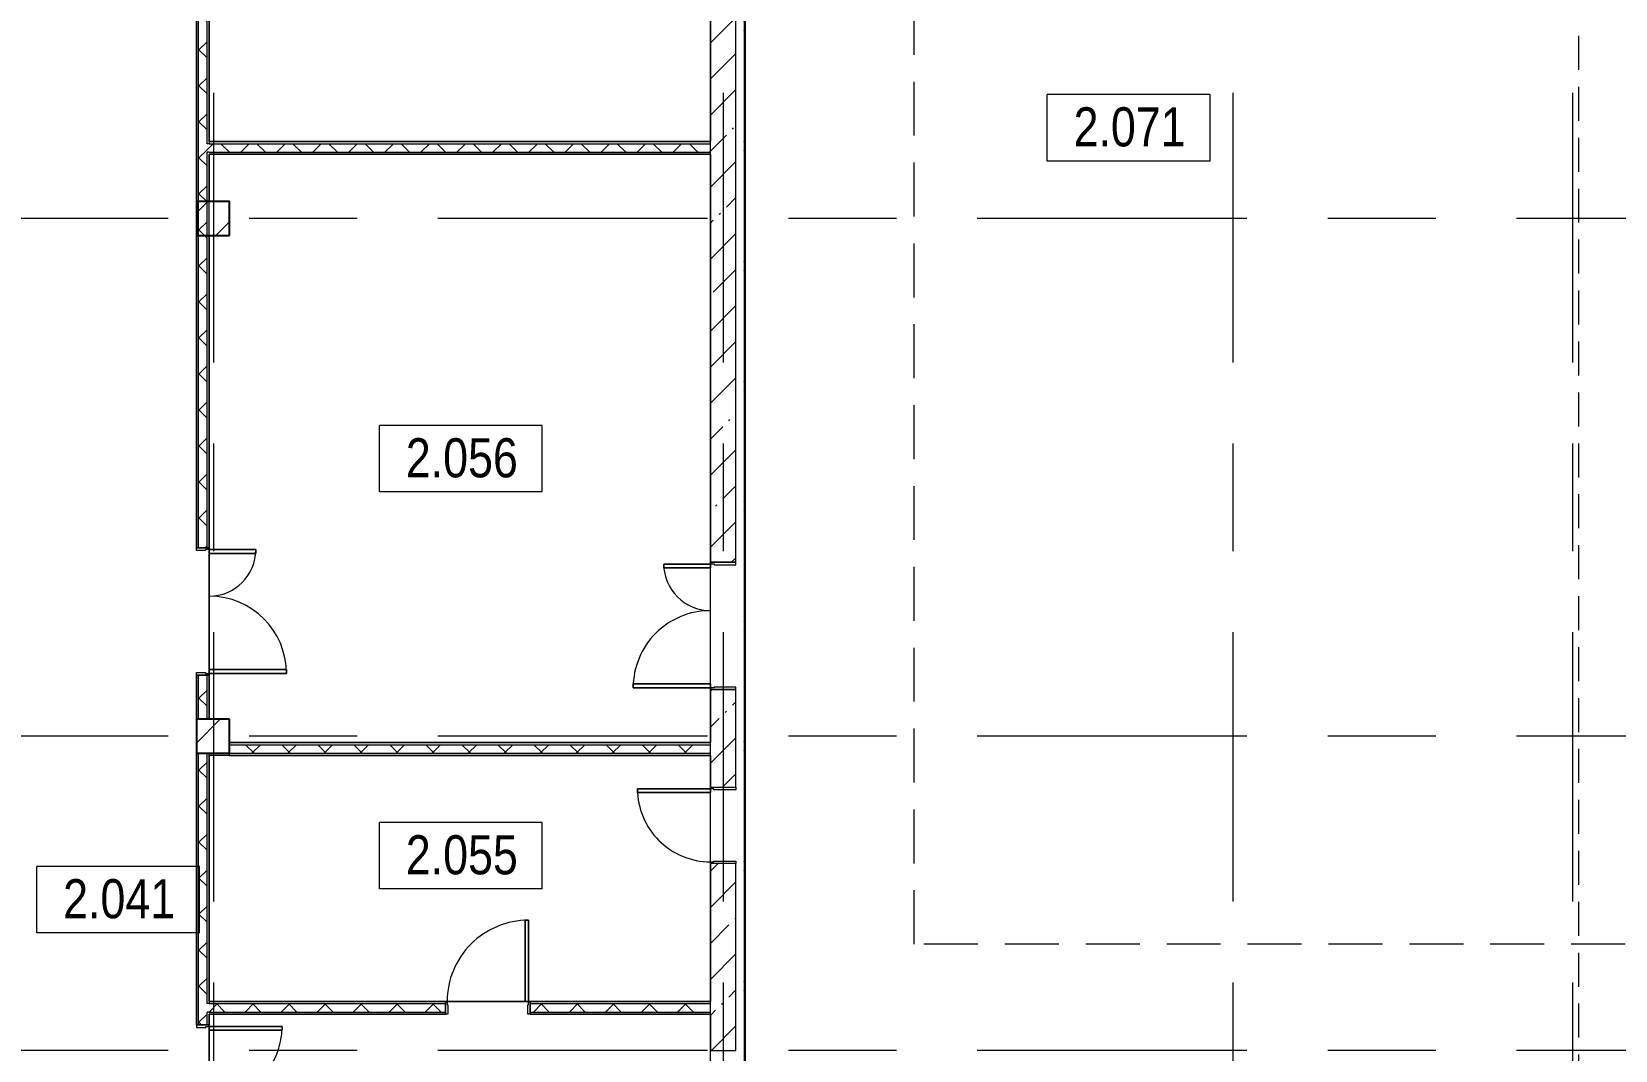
# Model space of a CAD drawing. Header units: millimetres. Extents: x 48966 to 155647, y -43515 to 30475.
# Drawn here: x 63791 to 82436, y -13483 to -1483 of the extents above; entities that cross this region are included whole.
import ezdxf

# ---------------------------------------------------------------- set-up
doc = ezdxf.new("R2010")
doc.units = ezdxf.units.MM
for name, pattern in [('Dashed2', [952.5, 635, -317.5]), ('IMPORT-01 Штриховая _2 мм_', [600, 400, -200]), ('Осевые', [6350, 1270, -952.5, 3175, -952.5])]:
    doc.linetypes.add(name, pattern=pattern)
for name, color, linetype, lineweight in [('_Разделитель помещений_', 7, 'IMPORT-01 Штриховая _2 мм_', 9), ('Двери', 7, 'Continuous', 9), ('Каркас_Импост', 7, 'Continuous', 9), ('Колонны', 7, 'Continuous', 9), ('Колонны-1', 7, 'Continuous', 25), ('Марки помещений', 7, 'Continuous', 9), ('Общие ребра', 7, 'Continuous', 9), ('Оси-2', 7, 'Осевые', 9), ('Панель', 7, 'Continuous', 9), ('Перекрытия', 7, 'Continuous', 9), ('Стены-1', 7, 'Continuous', 18), ('Штриховка разреза-2', 7, 'Continuous', 9)]:
    doc.layers.add(name, color=color, linetype=linetype, lineweight=lineweight)
doc.layers.add('Перекрытия-1', color=253, linetype='Dashed2', lineweight=9, true_color=0x828282)
doc.styles.add('Arial Narrow_1', font='Arial Narrow.ttf', dxfattribs={"height": 460})
pattern_1 = [(45, (0, 0), (-212.132, 212.132), []), (135, (0, 0), (-212.132, -212.132), [])]

# ---------------------------------------------------------------- blocks, each defined once
blk = doc.blocks.new('Дверь - Однопольная - ДВ11_21х9-6240635-План 2-го этажа на отм_ 0_000')
at = {"layer": 'Двери'}
for p, q in [((-389, 933), (-429, 933)), ((-429, 933), (-429, 75)), ((-389, 75), (-389, 933)), ((-429, 75), (-389, 75))]:
    blk.add_line(p, q, dxfattribs=at)
blk.add_arc((-429, 75), 858, 360, 90, dxfattribs=at)
at = {"layer": 'Каркас_Импост'}
for p, q in [((-430, 75), (-450, 75)), ((-450, 75), (-450, -75)), ((-430, 35), (-430, 75)), ((-420, 35), (-430, 35)), ((-420, -75), (-420, 35)), ((430, 35), (420, 35)), ((420, 35), (420, -75)), ((450, 75), (430, 75)), ((430, 75), (430, 35)), ((450, -75), (450, 75)), ((-450, -75), (-420, -75)), ((420, -75), (450, -75))]:
    blk.add_line(p, q, dxfattribs=at)
at = {"layer": 'Панель'}
for p, q in [((-429, 933), (-389, 933)), ((-429, 75), (-429, 933)), ((-389, 933), (-389, 75)), ((-389, 75), (-429, 75))]:
    blk.add_line(p, q, dxfattribs=at)
blk = doc.blocks.new('Дверь - Однопольная - ДВ4__21х10-6240684-План 2-го этажа на отм_ 0_000')
at = {"layer": 'Двери'}
for p, q in [((-479, -75), (-439, -75)), ((-479, -1033), (-479, -75)), ((-439, -75), (-439, -1033)), ((-439, -1033), (-479, -1033))]:
    blk.add_line(p, q, dxfattribs=at)
blk.add_arc((-479, -75), 958, 270, 0, dxfattribs=at)
at = {"layer": 'Каркас_Импост'}
for p, q in [((-500, 75), (-470, 75)), ((-500, -75), (-500, 75)), ((-470, 75), (-470, -35)), ((470, 75), (500, 75)), ((470, -35), (470, 75)), ((500, 75), (500, -75)), ((-480, -75), (-500, -75)), ((-480, -35), (-480, -75)), ((-470, -35), (-480, -35)), ((480, -35), (470, -35)), ((480, -75), (480, -35)), ((500, -75), (480, -75))]:
    blk.add_line(p, q, dxfattribs=at)
at = {"layer": 'Панель'}
for p, q in [((-439, -75), (-479, -75)), ((-479, -75), (-479, -1033)), ((-439, -1033), (-439, -75)), ((-479, -1033), (-439, -1033))]:
    blk.add_line(p, q, dxfattribs=at)
blk = doc.blocks.new('Дверь - Полуторная_001 - ДВ3__21-15-6256119-План 2-го этажа на отм_ 0_000')
at = {"layer": 'Двери'}
for p, q in [((-729, -75), (-684, -75)), ((-729, -984), (-729, -75)), ((-684, -75), (-684, -984)), ((729, -75), (684, -75)), ((684, -75), (684, -624)), ((729, -624), (729, -75)), ((684, -624), (729, -624)), ((-684, -984), (-729, -984))]:
    blk.add_line(p, q, dxfattribs=at)
for centre, radius, start, end in [((-729, -75), 909, 270, 0), ((729, -75), 549, 180, 270)]:
    blk.add_arc(centre, radius, start, end, dxfattribs=at)
at = {"layer": 'Каркас_Импост'}
for p, q in [((-750, 75), (-720, 75)), ((-750, -75), (-750, 75)), ((-720, 75), (-720, -30)), ((720, 75), (750, 75)), ((720, -30), (720, 75)), ((750, 75), (750, -75)), ((-730, -75), (-750, -75)), ((-730, -30), (-730, -75)), ((-720, -30), (-730, -30)), ((730, -30), (720, -30)), ((730, -75), (730, -30)), ((750, -75), (730, -75))]:
    blk.add_line(p, q, dxfattribs=at)
at = {"layer": 'Панель'}
for p, q in [((-684, -75), (-729, -75)), ((-729, -75), (-729, -984)), ((-684, -984), (-684, -75)), ((684, -75), (729, -75)), ((684, -624), (684, -75)), ((729, -75), (729, -624)), ((729, -624), (684, -624)), ((-729, -984), (-684, -984))]:
    blk.add_line(p, q, dxfattribs=at)
blk = doc.blocks.new('Дверь - Полуторная_001 - ДВ3_21-15-6256117-План 2-го этажа на отм_ 0_000')
at = {"layer": 'Двери'}
for p, q in [((-684, 1059), (-729, 1059)), ((-729, 1059), (-729, 150)), ((-684, 150), (-684, 1059)), ((684, 150), (684, 699)), ((684, 699), (729, 699)), ((729, 699), (729, 150)), ((-729, 150), (-684, 150)), ((729, 150), (684, 150))]:
    blk.add_line(p, q, dxfattribs=at)
for centre, radius, start, end in [((-729, 150), 909, 360, 90), ((729, 150), 549, 90, 180)]:
    blk.add_arc(centre, radius, start, end, dxfattribs=at)
at = {"layer": 'Каркас_Импост'}
for p, q in [((-730, 150), (-750, 150)), ((-750, 150), (-750, -150)), ((-730, 105), (-730, 150)), ((-720, 105), (-730, 105)), ((-720, -150), (-720, 105)), ((730, 105), (720, 105)), ((720, 105), (720, -150)), ((750, 150), (730, 150)), ((730, 150), (730, 105)), ((750, -150), (750, 150)), ((-750, -150), (-720, -150)), ((720, -150), (750, -150))]:
    blk.add_line(p, q, dxfattribs=at)
at = {"layer": 'Панель'}
for p, q in [((-729, 1059), (-684, 1059)), ((-729, 150), (-729, 1059)), ((-684, 1059), (-684, 150)), ((684, 699), (684, 150)), ((729, 699), (684, 699)), ((729, 150), (729, 699)), ((-684, 150), (-729, 150)), ((684, 150), (729, 150))]:
    blk.add_line(p, q, dxfattribs=at)
blk = doc.blocks.new('Колонна 46 - Колонна 40-55-754740-План 2-го этажа на отм_ 0_000')
at = {"layer": 'Колонны'}
h = blk.add_hatch(dxfattribs=at)
h.set_pattern_fill('FP_9', color=256, style=0, pattern_type=2)
h.set_pattern_definition([(45, (-1647.4, -12539.5), (-493.914, 493.914), []), (45, (-1153.5, -12539.5), (-493.914, 493.914), [873.125, -174.625, 6.706, -167.919])])
h.paths.add_polyline_path([(64084, -22522), (64471, -22522), (64471, -22122), (64084, -22122)], flags=0)
at = {"layer": 'Колонны-1'}
for p, q in [((64471, -22122), (64084, -22122)), ((64084, -22122), (64084, -22522)), ((64471, -22522), (64471, -22122)), ((64084, -22522), (64471, -22522))]:
    blk.add_line(p, q, dxfattribs=at)
blk = doc.blocks.new('Колонна 48 - Колонна 40-55-754875-План 2-го этажа на отм_ 0_000')
at = {"layer": 'Колонны'}
h = blk.add_hatch(dxfattribs=at)
h.set_pattern_fill('FP_11', color=256, style=0, pattern_type=2)
h.set_pattern_definition([(45, (-1647.4, -18639.5), (-493.914, 493.914), []), (45, (-1153.5, -18639.5), (-493.914, 493.914), [873.125, -174.625, 6.706, -167.919])])
h.paths.add_polyline_path([(64084, -22522), (64471, -22522), (64471, -22122), (64084, -22122)], flags=0)
at = {"layer": 'Колонны-1'}
for p, q in [((64471, -22122), (64084, -22122)), ((64084, -22122), (64084, -22522)), ((64471, -22522), (64471, -22122)), ((64084, -22522), (64471, -22522))]:
    blk.add_line(p, q, dxfattribs=at)
blk = doc.blocks.new('Дверь - Однопольная - ДВ2__21х9-6240682-План 2-го этажа на отм_ 0_000')
at = {"layer": 'Двери'}
for p, q in [((-429, -150), (-389, -150)), ((-429, -1008), (-429, -150)), ((-389, -150), (-389, -1008)), ((-389, -1008), (-429, -1008))]:
    blk.add_line(p, q, dxfattribs=at)
blk.add_arc((-429, -150), 858, 270, 0, dxfattribs=at)
at = {"layer": 'Каркас_Импост'}
for p, q in [((-450, 150), (-420, 150)), ((-450, -150), (-450, 150)), ((-420, 150), (-420, -110)), ((420, 150), (450, 150)), ((420, -110), (420, 150)), ((450, 150), (450, -150)), ((-430, -150), (-450, -150)), ((-430, -110), (-430, -150)), ((-420, -110), (-430, -110)), ((430, -110), (420, -110)), ((430, -150), (430, -110)), ((450, -150), (430, -150))]:
    blk.add_line(p, q, dxfattribs=at)
at = {"layer": 'Панель'}
for p, q in [((-389, -150), (-429, -150)), ((-429, -150), (-429, -1008)), ((-389, -1008), (-389, -150)), ((-429, -1008), (-389, -1008))]:
    blk.add_line(p, q, dxfattribs=at)
blk = doc.blocks.new('Марка помещения_Р - Марка помещения-4575829-План 2-го этажа на отм_ 0_000')
at = {"layer": 'Марки помещений'}
for p, q in [((-4.79375, -1.95625), (-4.79375, 1.95625)), ((4.79375, 1.95625), (-4.79375, 1.95625)), ((4.79375, -1.95625), (4.79375, 1.95625)), ((4.79375, -1.95625), (-4.79375, -1.95625))]:
    blk.add_line(p, q, dxfattribs=at)

msp = doc.modelspace()

# ---------------------------------------------------------------- hatches: boundary and pattern name
at = {"layer": 'Штриховка разреза-2'}
h = msp.add_hatch(dxfattribs=at)
h.set_pattern_fill('FP_1', color=256, style=0, pattern_type=2)
h.set_pattern_definition([(45, (0, 0), (-424.264, 424.264), [600, -100, 20, -100]), (45, (0, 424), (-424.264, 424.264), [])])
h.paths.add_polyline_path([(72081.6, -20232.9), (72081.6, -14382.9), (71781.6, -14382.9), (71781.6, -20232.9)], flags=0)
h.paths.add_polyline_path([(71781.6, -13482.9), (72081.6, -13482.9), (72081.6, -11282.9), (71781.6, -11282.9), (71781.6, -13057.9)], flags=0)
h.paths.add_polyline_path([(72081.6, -10382.9), (72081.6, -9232.9), (71781.6, -9232.9), (71781.6, -10382.9)], flags=0)
h.paths.add_polyline_path([(71781.6, -7732.9), (72081.6, -7732.9), (72081.6, -1112.9), (71781.6, -1112.9), (71781.6, -3195.5)], flags=0)
h.paths.add_polyline_path([(72081.6, 387.1), (72081.6, 3367.1), (71781.6, 3367.1), (71781.6, 387.1)], flags=0)
h.paths.add_polyline_path([(72081.6, 4267.1), (72081.6, 4767.1), (71781.6, 4767.1), (71781.6, 4267.1)], flags=0)
h.paths.add_polyline_path([(72081.6, 5667.1), (72081.6, 8367.1), (71781.6, 8367.1), (71781.6, 5667.1)], flags=0)
h = msp.add_hatch(dxfattribs=at)
h.set_pattern_fill('FP_33', color=256, style=0, pattern_type=2)
h.set_pattern_definition([(45, (0, 0), (-707.107, 707.107), []), (135, (0, 0), (-707.107, -707.107), [])])
h.paths.add_polyline_path([(72181.6, -15732.9), (72181.6, 8367.1), (72176.1, 8367.1), (72176.1, -15732.9)], flags=0)
h = msp.add_hatch(dxfattribs=at)
h.set_pattern_fill('FP_3', color=256, style=0, pattern_type=2)
h.set_pattern_definition(pattern_1)
h.paths.add_polyline_path([(65856.6, -9582.9), (65856.6, -9062.9), (65756.6, -9062.9), (65756.6, -9582.9)], flags=0)
h.paths.add_polyline_path([(65856.6, -7562.9), (65856.6, 7427.1), (65756.6, 7427.1), (65756.6, -7562.9)], flags=0)
h = msp.add_hatch(dxfattribs=at)
h.set_pattern_fill('FP_3', color=256, style=0, pattern_type=2)
h.set_pattern_definition(pattern_1)
h.paths.add_polyline_path([(65881.6, -2902.9), (71781.6, -2902.9), (71781.6, -2802.9), (65856.6, -2802.9), (65856.6, -2902.9)], flags=0)
h = msp.add_hatch(dxfattribs=at)
h.set_pattern_fill('FP_3', color=256, style=0, pattern_type=2)
h.set_pattern_definition(pattern_1)
h.paths.add_polyline_path([(65756.6, -14257.9), (65856.6, -14257.9), (65856.6, -14082.9), (65756.6, -14082.9), (65756.6, -14232.9)], flags=0)
h.paths.add_polyline_path([(65756.6, -13182.9), (65856.6, -13182.9), (65856.6, -9982.9), (65756.6, -9982.9), (65756.6, -12467)], flags=0)
h = msp.add_hatch(dxfattribs=at)
h.set_pattern_fill('FP_3', color=256, style=0, pattern_type=2)
h.set_pattern_definition(pattern_1)
h.paths.add_polyline_path([(66118.3, -9982.9), (71781.6, -9982.9), (71781.6, -9882.9), (66118.3, -9882.9)], flags=0)
h = msp.add_hatch(dxfattribs=at)
h.set_pattern_fill('FP_3', color=256, style=0, pattern_type=2)
h.set_pattern_definition(pattern_1)
h.paths.add_polyline_path([(69661.6, -13032.9), (71781.6, -13032.9), (71781.6, -12932.9), (69661.6, -12932.9)], flags=0)
h.paths.add_polyline_path([(65856.6, -13032.9), (68661.6, -13032.9), (68661.6, -12932.9), (65856.6, -12932.9)], flags=0)

# ---------------------------------------------------------------- linework, layer by layer
at = {"layer": '_Разделитель помещений_'}
msp.add_line((82006.6, -15732.9), (82006.6, 8367.1), dxfattribs=at)
at = {"layer": 'Общие ребра'}
for p, q in [((72181.6, -15732.9), (72181.6, 8367.1)), ((72194.1, -15732.9), (72194.1, 8367.1)), ((65731.6, 5040.1), (65731.6, -7562.9)), ((65756.6, -7562.9), (65756.6, 5067.1)), ((65856.6, -2802.9), (65856.6, 957.1)), ((71781.6, -1112.9), (71781.6, -2775.9)), ((72081.6, -7732.9), (72081.6, -1112.9)), ((65881.6, -2777.9), (65881.6, -2802.9)), ((71781.6, -2802.9), (71781.6, -2777.9)), ((65881.6, -2802.9), (65856.6, -2802.9)), ((65856.6, -7562.9), (65856.6, -2902.9)), ((65881.6, -2902.9), (65856.6, -2902.9)), ((65881.6, -2802.9), (71781.6, -2802.9)), ((65881.6, -2902.9), (71781.6, -2902.9)), ((71781.6, -2902.9), (71781.6, -2802.9)), ((71781.6, -2927.9), (71781.6, -2902.9)), ((71781.6, -2927.9), (71781.6, -7732.9)), ((65881.6, -7562.9), (65881.6, -3884.9)), ((65731.6, -9062.9), (65731.6, -9582.9)), ((65756.6, -9582.9), (65756.6, -9062.9)), ((65856.6, -9582.9), (65856.6, -9062.9)), ((65881.6, -9582.9), (65881.6, -9062.9)), ((71781.6, -9232.9), (71781.6, -9855.9)), ((72081.6, -10382.9), (72081.6, -9232.9)), ((71781.6, -9882.9), (71781.6, -9857.9)), ((65756.6, -13182.9), (65756.6, -9982.9)), ((65856.6, -12932.9), (65856.6, -9982.9)), ((66118.3, -9882.9), (71781.6, -9882.9)), ((66118.3, -9982.9), (66118.3, -9984.9)), ((66118.3, -9982.9), (71781.6, -9982.9)), ((71781.6, -9982.9), (71781.6, -9882.9)), ((71781.6, -10007.9), (71781.6, -9982.9)), ((71781.6, -10007.9), (71781.6, -10382.9)), ((71781.6, -11282.9), (71781.6, -12905.9)), ((72081.6, -13482.9), (72081.6, -11282.9)), ((65881.6, -12932.9), (65856.6, -12932.9)), ((65881.6, -13032.9), (65856.6, -13032.9)), ((65856.6, -13182.9), (65856.6, -13032.9)), ((65881.6, -12907.9), (65881.6, -12932.9)), ((65881.6, -12932.9), (68661.6, -12932.9)), ((65881.6, -13032.9), (68661.6, -13032.9)), ((68661.6, -12907.9), (65883.6, -12907.9)), ((71781.6, -12907.9), (69661.6, -12907.9)), ((69661.6, -12932.9), (71781.6, -12932.9)), ((69661.6, -13032.9), (71781.6, -13032.9)), ((71781.6, -12932.9), (71781.6, -12907.9)), ((71781.6, -13032.9), (71781.6, -12932.9)), ((71781.6, -13057.9), (71781.6, -13032.9)), ((65881.6, -13182.9), (65881.6, -13057.9)), ((65883.6, -13057.9), (68661.6, -13057.9)), ((69661.6, -13057.9), (71779.6, -13057.9)), ((71781.6, -13057.9), (71781.6, -13482.9))]:
    msp.add_line(p, q, dxfattribs=at)
at = {"layer": 'Оси-2'}
for p, q in [((65931.6, 25417.1), (65931.6, -41737.8)), ((71931.6, 25417.1), (71931.6, -41737.8)), ((77931.6, 25417.1), (77931.6, -41737.8)), ((81931.6, 25417.1), (81931.6, -41737.8)), ((150171.6, -3682.9), (50565.6, -3682.9)), ((150171.6, -9782.9), (50565.6, -9782.9)), ((150171.6, -13482.9), (50565.6, -13482.9))]:
    msp.add_line(p, q, dxfattribs=at)
at = {"layer": 'Перекрытия'}
for p, q in [((65731.6, -7562.9), (65731.6, 5042.1)), ((65881.6, 932.1), (65881.6, -2777.9)), ((71781.6, -2777.9), (71781.6, 932.1)), ((65881.6, -2777.9), (71781.6, -2777.9)), ((71781.6, -2927.9), (65881.6, -2927.9)), ((65881.6, -2927.9), (65881.6, -3482.9)), ((71781.6, -9857.9), (71781.6, -2927.9)), ((65881.6, -3482.9), (66118.3, -3482.9)), ((66118.3, -3482.9), (66118.3, -3882.9)), ((66118.3, -3882.9), (65881.6, -3882.9)), ((65881.6, -3882.9), (65881.6, -9582.9)), ((65881.6, -7562.9), (65731.6, -7562.9)), ((65881.6, -9062.9), (65881.6, -7562.9)), ((65731.6, -13182.9), (65731.6, -9062.9)), ((65731.6, -9062.9), (65881.6, -9062.9)), ((65881.6, -9582.9), (66118.3, -9582.9)), ((66118.3, -9582.9), (66118.3, -9857.9)), ((66118.3, -9857.9), (71781.6, -9857.9)), ((71781.6, -10007.9), (65881.6, -10007.9)), ((65881.6, -10007.9), (65881.6, -12907.9)), ((71781.6, -12907.9), (71781.6, -10007.9)), ((65881.6, -12907.9), (71781.6, -12907.9)), ((69661.6, -12907.9), (68661.6, -12907.9)), ((68661.6, -12907.9), (68661.6, -13057.9)), ((69661.6, -13057.9), (69661.6, -12907.9)), ((65881.6, -13182.9), (65731.6, -13182.9)), ((68661.6, -13057.9), (65881.6, -13057.9)), ((65881.6, -13057.9), (65881.6, -14232.9)), ((65881.6, -14082.9), (65881.6, -13182.9)), ((71781.6, -13057.9), (69661.6, -13057.9)), ((71781.6, -15707.9), (71781.6, -13057.9))]:
    msp.add_line(p, q, dxfattribs=at)
at = {"layer": 'Перекрытия-1'}
for p, q in [((74181.6, -12232.9), (74181.6, 4867.1)), ((93981.6, -12232.9), (74181.6, -12232.9))]:
    msp.add_line(p, q, dxfattribs=at)
at = {"layer": 'Стены-1'}
for p, q in [((72195.6, -15732.9), (72195.6, 8367.1)), ((65881.6, -2777.9), (65881.6, 932.1)), ((71781.6, -2777.9), (65881.6, -2777.9)), ((71781.6, -2775.9), (71781.6, -2777.9)), ((65881.6, -3884.9), (65881.6, -2927.9)), ((65881.6, -2927.9), (71781.6, -2927.9)), ((66120.3, -3480.9), (65883.6, -3480.9)), ((65883.6, -3482.9), (66118.3, -3482.9)), ((66120.3, -3482.9), (66120.3, -3480.9)), ((65731.6, -7562.9), (65881.6, -7562.9)), ((71781.6, -7732.9), (72081.6, -7732.9)), ((65881.6, -9062.9), (65731.6, -9062.9)), ((72081.6, -9232.9), (71781.6, -9232.9)), ((65731.6, -9582.9), (65881.6, -9582.9)), ((71781.6, -9857.9), (66118.3, -9857.9)), ((66118.3, -9857.9), (66118.3, -9982.9)), ((71781.6, -9855.9), (71781.6, -9857.9)), ((65731.6, -9982.9), (65731.6, -13182.9)), ((65881.6, -9982.9), (65731.6, -9982.9)), ((65881.6, -12907.9), (65881.6, -9982.9)), ((66118.3, -9984.9), (66118.3, -10007.9)), ((66118.3, -10007.9), (71781.6, -10007.9)), ((71781.6, -10382.9), (72081.6, -10382.9)), ((72081.6, -11282.9), (71781.6, -11282.9)), ((65883.6, -12907.9), (65881.6, -12907.9)), ((68661.6, -13057.9), (68661.6, -12907.9)), ((69661.6, -12907.9), (69661.6, -13057.9)), ((71781.6, -12905.9), (71781.6, -12907.9)), ((65731.6, -13182.9), (65881.6, -13182.9)), ((65881.6, -13057.9), (65883.6, -13057.9)), ((71779.6, -13057.9), (71781.6, -13057.9)), ((71781.6, -13482.9), (72081.6, -13482.9))]:
    msp.add_line(p, q, dxfattribs=at)

# ---------------------------------------------------------------- block references
at = {"layer": 'Двери'}
for name, p, rotation in [('Дверь - Полуторная_001 - ДВ3__21-15-6256119-План 2-го этажа на отм_ 0_000', (65806.6, -8312.9), 89.99999999999991), ('Дверь - Полуторная_001 - ДВ3_21-15-6256117-План 2-го этажа на отм_ 0_000', (71931.6, -8482.9), 89.99999999999991), ('Дверь - Однопольная - ДВ2__21х9-6240682-План 2-го этажа на отм_ 0_000', (71931.6, -10832.9), 269.9999999999999), ('Дверь - Однопольная - ДВ4__21х10-6240684-План 2-го этажа на отм_ 0_000', (69161.6, -12982.9), 180), ('Дверь - Однопольная - ДВ11_21х9-6240635-План 2-го этажа на отм_ 0_000', (65806.6, -13632.9), 269.9999999999999)]:
    msp.add_blockref(name, p, dxfattribs=dict(at, rotation=rotation))
at = {"layer": 'Колонны'}
for name, p in [('Колонна 48 - Колонна 40-55-754875-План 2-го этажа на отм_ 0_000', (1647.4, 18639.5)), ('Колонна 46 - Колонна 40-55-754740-План 2-го этажа на отм_ 0_000', (1647.4, 12539.5))]:
    msp.add_blockref(name, p, dxfattribs=at)
at = {"layer": 'Марки помещений', "xscale": 199.9999999999999, "yscale": 199.9999999999999, "zscale": 199.9999999999999}
for p in [(76705.9, -2615.9), (68844.2, -6514.3), (68844.2, -11190.9), (64809.6, -11708.8)]:
    msp.add_blockref('Марка помещения_Р - Марка помещения-4575829-План 2-го этажа на отм_ 0_000', p, dxfattribs=at)

# ---------------------------------------------------------------- texts
at = {"layer": 'Марки помещений', "char_height": 460, "width": 1587.341, "attachment_point": 1, "style": 'Arial Narrow_1'}
for s, insert in [('2.071', (76058, -2374)), ('2.056', (68196.3, -6272.5)), ('2.055', (68196.3, -10949.1)), ('2.041', (64161.7, -11466.9))]:
    msp.add_mtext(s, dxfattribs=dict(at, insert=insert))

doc.saveas('drawing.dxf')
